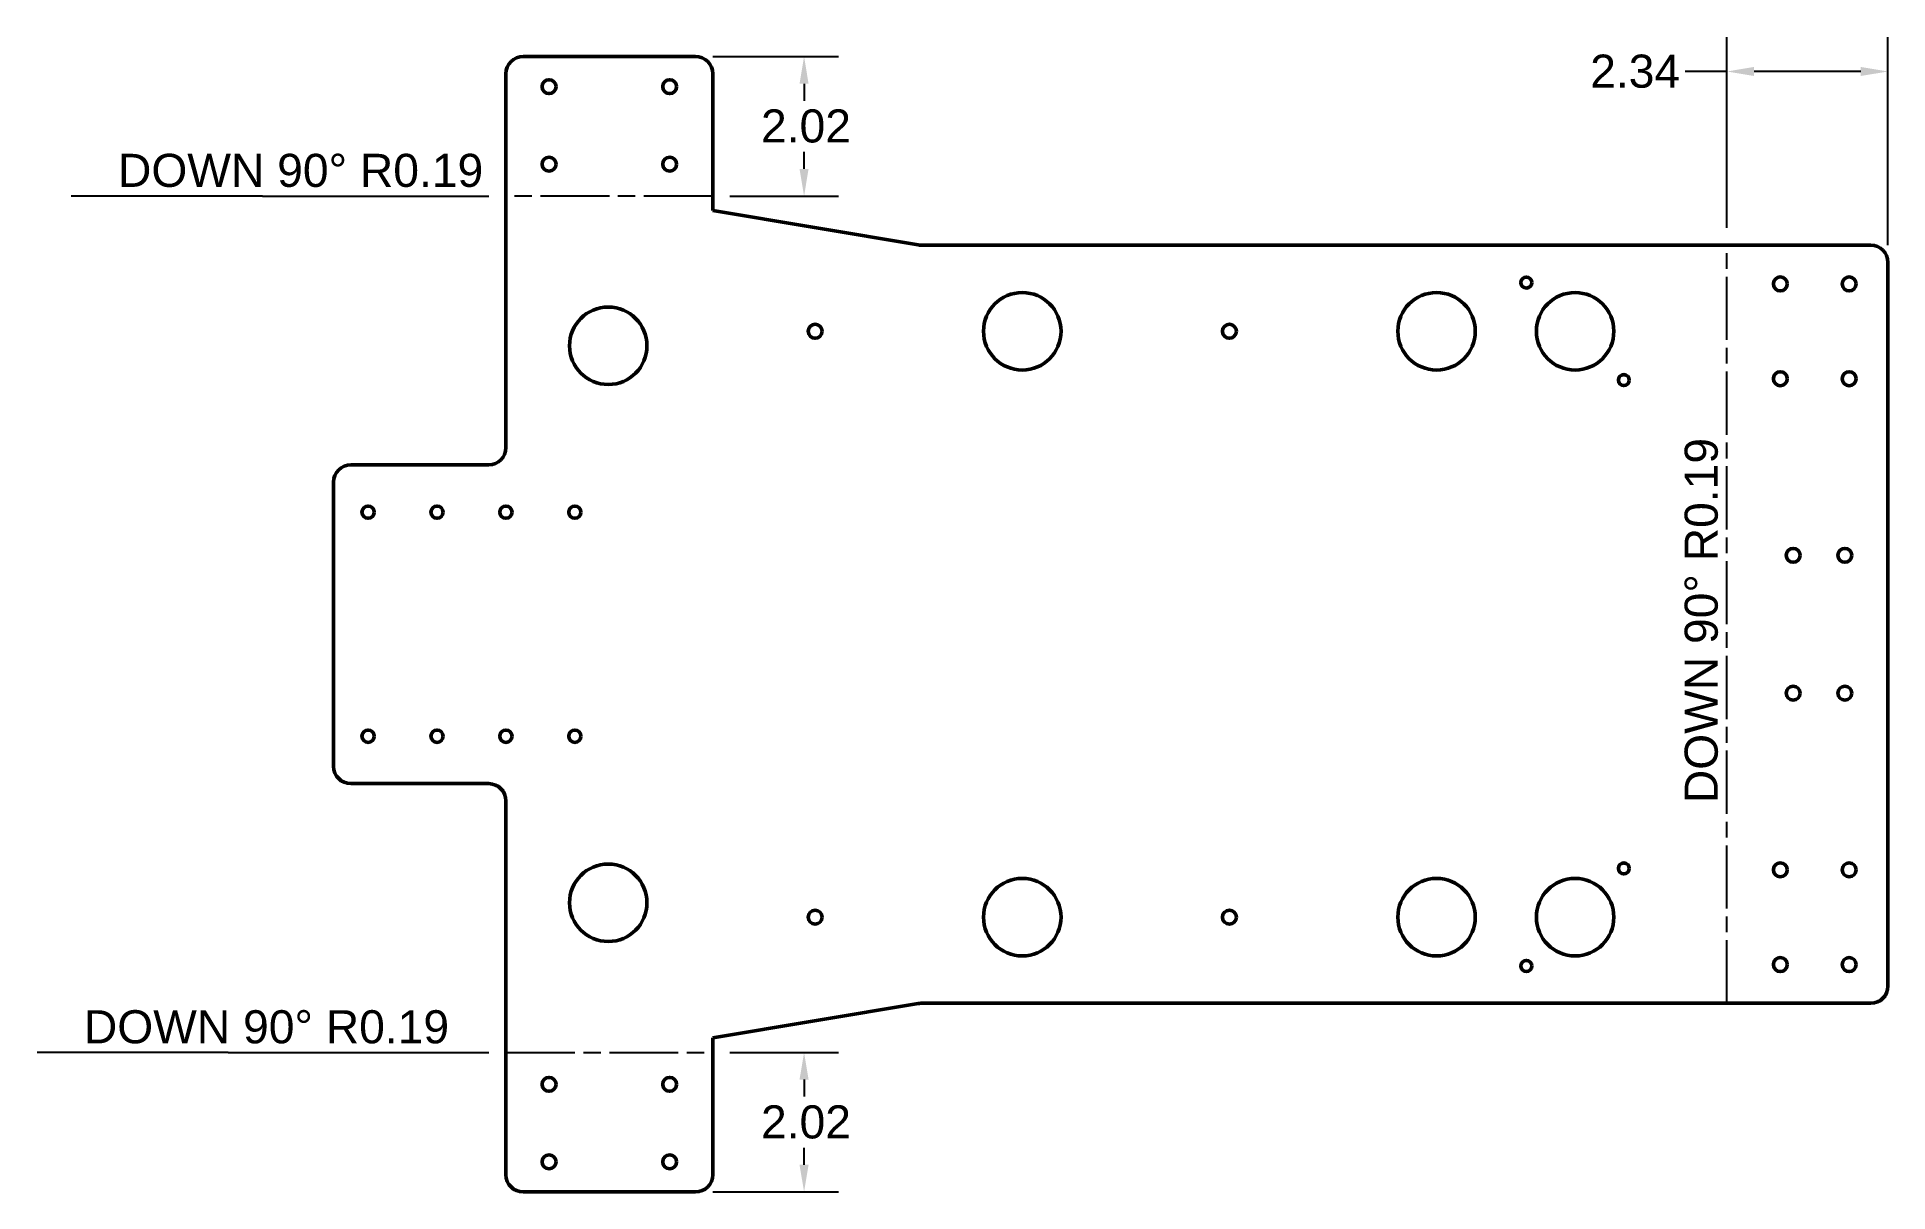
# Model space of a CAD drawing. Header units: inches. Extents: x 6 to 32.8, y 9.3 to 26.1.
import ezdxf

# ---------------------------------------------------------------- set-up
doc = ezdxf.new("R2010")
doc.units = ezdxf.units.IN
doc.header["$LTSCALE"] = 4
doc.header["$MEASUREMENT"] = 0
doc.linetypes.add('CHAIN', pattern=[0.7087, 0.4724, -0.0591, 0.1181, -0.0591])
for name, color, linetype, lineweight in [('BendCenterLine', 7, 'CHAIN', 25), ('Dimensions(Default)', 7, 'Continuous', 25), ('Symbols(Default)', 7, 'Continuous', 25), ('Visible(Default)', 7, 'Continuous', 50)]:
    doc.layers.add(name, color=color, linetype=linetype, lineweight=lineweight)
doc.styles.add('ByLayerText(Default)', font='arial.ttf')
doc.styles.add('DEFAULT-ANSI', font='arial.ttf')
doc.dimstyles.new('DEFAULT-ANSI', dxfattribs={"dimscale": 4, "dimtxt": 0.12, "dimasz": 0.098425, "dimexe": 0.125, "dimexo": 0.0625, "dimgap": 0.031496, "dimtad": 0, "dimtih": 1, "dimtoh": 1, "dimzin": 0, "dimdsep": 46, "dimtxsty": 'DEFAULT-ANSI', "dimcen": 0.09, "dimdle": 0.393701, "dimclrd": 256, "dimclre": 256, "dimclrt": 7, "dimadec": 0, "dimazin": 0, "dimtfac": 1, "dimtofl": 0, "dimtmove": 0, "dimatfit": 3, "dimfxl": 1, "dimtolj": 1, "dimtzin": 0, "dimlwd": -1, "dimlwe": -1, "dimarcsym": 0})

# ---------------------------------------------------------------- blocks, each defined once
blk = doc.blocks.new('*D3')
at = {"layer": 'Defpoints', "color": 0, "transparency": 16777216}
for p in [(15.774, 11.369), (15.524, 9.344), (17.099, 9.344)]:
    blk.add_point(p, dxfattribs=at)
at = {"layer": 'Dimensions(Default)', "transparency": 16777216}
for p, q in [((16.024, 11.369), (17.599, 11.369)), ((17.099, 10.975), (17.099, 10.727)), ((17.099, 9.738), (17.099, 9.985)), ((15.774, 9.344), (17.599, 9.344))]:
    blk.add_line(p, q, dxfattribs=at)
for points in [[(17.033, 10.975), (17.164, 10.975), (17.099, 11.369)], [(17.033, 9.738), (17.164, 9.738), (17.099, 9.344)]]:
    blk.add_solid(points, dxfattribs=at)
at = {"layer": 'Dimensions(Default)', "color": 7, "transparency": 16777216, "insert": (16.474, 10.601), "char_height": 0.48, "attachment_point": 1, "style": 'DEFAULT-ANSI'}
blk.add_mtext('\\A1;2.02', dxfattribs=at)
blk = doc.blocks.new('*D4')
at = {"layer": 'Defpoints', "color": 0, "transparency": 16777216}
for p in [(15.524, 25.817), (17.099, 25.817), (15.774, 23.793)]:
    blk.add_point(p, dxfattribs=at)
at = {"layer": 'Dimensions(Default)', "transparency": 16777216}
for p, q in [((15.774, 25.817), (17.599, 25.817)), ((17.099, 25.423), (17.099, 25.176)), ((17.099, 24.186), (17.099, 24.434)), ((16.024, 23.793), (17.599, 23.793))]:
    blk.add_line(p, q, dxfattribs=at)
for points in [[(17.033, 25.423), (17.164, 25.423), (17.099, 25.817)], [(17.033, 24.186), (17.164, 24.186), (17.099, 23.793)]]:
    blk.add_solid(points, dxfattribs=at)
at = {"layer": 'Dimensions(Default)', "color": 7, "transparency": 16777216, "insert": (16.474, 25.05), "char_height": 0.48, "attachment_point": 1, "style": 'DEFAULT-ANSI'}
blk.add_mtext('\\A1;2.02', dxfattribs=at)
blk = doc.blocks.new('*D5')
at = {"layer": 'Defpoints', "color": 0, "transparency": 16777216}
for p in [(32.823, 25.6), (30.486, 23.081), (32.823, 22.831)]:
    blk.add_point(p, dxfattribs=at)
at = {"layer": 'Dimensions(Default)', "transparency": 16777216}
for p, q in [((30.486, 23.331), (30.486, 26.1)), ((32.823, 23.081), (32.823, 26.1)), ((30.486, 25.6), (29.882, 25.6)), ((32.429, 25.6), (30.88, 25.6))]:
    blk.add_line(p, q, dxfattribs=at)
for points in [[(30.88, 25.666), (30.88, 25.535), (30.486, 25.6)], [(32.429, 25.666), (32.429, 25.535), (32.823, 25.6)]]:
    blk.add_solid(points, dxfattribs=at)
at = {"layer": 'Dimensions(Default)', "color": 7, "transparency": 16777216, "insert": (28.503, 25.845), "char_height": 0.48, "attachment_point": 1, "style": 'DEFAULT-ANSI'}
blk.add_mtext('\\A1;2.34', dxfattribs=at)

msp = doc.modelspace()

# ---------------------------------------------------------------- linework, layer by layer
at = {"layer": 'BendCenterLine', "ltscale": 0.529138}
for p, q in [((15.774, 23.793), (12.774, 23.793)), ((12.774, 11.369), (15.774, 11.369))]:
    msp.add_line(p, q, dxfattribs=at)
at = {"layer": 'BendCenterLine', "ltscale": 0.485043}
msp.add_line((30.486, 12.081), (30.486, 23.081), dxfattribs=at)
at = {"layer": 'Symbols(Default)'}
for p, q in [((9.242, 23.793), (6.466, 23.793)), ((9.242, 23.793), (12.524, 23.793)), ((8.746, 11.369), (5.971, 11.369)), ((8.746, 11.369), (12.524, 11.369))]:
    msp.add_line(p, q, dxfattribs=at)
at = {"layer": 'Visible(Default)'}
for p, q in [((13.024, 25.817), (15.524, 25.817)), ((12.774, 20.143), (12.774, 25.567)), ((15.774, 25.567), (15.774, 23.581)), ((15.774, 23.581), (18.753, 23.084)), ((18.795, 23.081), (32.573, 23.081)), ((32.823, 22.831), (32.823, 12.331)), ((10.524, 19.893), (12.524, 19.893)), ((10.274, 15.518), (10.274, 19.643)), ((12.524, 15.268), (10.524, 15.268)), ((12.774, 9.594), (12.774, 15.018)), ((18.753, 12.077), (15.774, 11.581)), ((32.573, 12.081), (18.795, 12.081)), ((15.774, 11.581), (15.774, 9.594)), ((15.524, 9.344), (13.024, 9.344))]:
    msp.add_line(p, q, dxfattribs=at)
for centre, radius in [((13.399, 25.38), 0.101), ((15.149, 25.38), 0.101), ((13.399, 24.255), 0.101), ((15.149, 24.255), 0.101), ((27.577, 22.538), 0.0795), ((31.261, 22.518), 0.101), ((32.261, 22.518), 0.101), ((20.264, 21.831), 0.562), ((26.274, 21.831), 0.562), ((28.284, 21.831), 0.562), ((14.258, 21.621), 0.562), ((17.259, 21.831), 0.101), ((23.269, 21.831), 0.101), ((31.261, 21.143), 0.101), ((32.261, 21.143), 0.101), ((28.991, 21.123), 0.0795), ((10.774, 19.206), 0.0886), ((11.774, 19.206), 0.0886), ((12.774, 19.206), 0.0886), ((13.774, 19.206), 0.0886), ((31.448, 18.581), 0.101), ((32.198, 18.581), 0.101), ((31.448, 16.581), 0.101), ((32.198, 16.581), 0.101), ((10.774, 15.956), 0.0886), ((11.774, 15.956), 0.0886), ((12.774, 15.956), 0.0886), ((13.774, 15.956), 0.0886), ((14.258, 13.54), 0.562), ((28.991, 14.038), 0.0795), ((31.261, 14.018), 0.101), ((32.261, 14.018), 0.101), ((20.264, 13.331), 0.562), ((26.274, 13.331), 0.562), ((28.284, 13.331), 0.562), ((17.259, 13.331), 0.101), ((23.269, 13.331), 0.101), ((27.577, 12.623), 0.0795), ((31.261, 12.643), 0.101), ((32.261, 12.643), 0.101), ((13.399, 10.906), 0.101), ((15.149, 10.906), 0.101), ((13.399, 9.781), 0.101), ((15.149, 9.781), 0.101)]:
    msp.add_circle(centre, radius, dxfattribs=at)
for centre, start, end in [((13.024, 25.567), 90, 180), ((15.524, 25.567), 0, 90), ((18.795, 23.331), 260.5377, 270), ((32.573, 22.831), 0, 90), ((12.524, 20.143), 270, 0), ((10.524, 19.643), 90, 180), ((10.524, 15.518), 180, 270), ((12.524, 15.018), 0, 90), ((32.573, 12.331), 270, 0), ((18.795, 11.831), 90, 99.4623), ((13.024, 9.594), 180, 270), ((15.524, 9.594), 270, 0)]:
    msp.add_arc(centre, 0.25, start, end, dxfattribs=at)

# ---------------------------------------------------------------- texts
at = {"layer": 'Symbols(Default)', "color": 7, "char_height": 0.48, "attachment_point": 7}
for insert, style in [((7.146, 23.919), 'DEFAULT-ANSI'), ((6.651, 11.494), 'ByLayerText(Default)')]:
    msp.add_mtext('DOWN 90° R0.19', dxfattribs=dict(at, insert=insert, style=style))
at = {"layer": 'Symbols(Default)', "color": 7, "insert": (30.36, 14.985), "char_height": 0.48, "attachment_point": 7, "rotation": 90, "style": 'ByLayerText(Default)'}
msp.add_mtext('DOWN 90° R0.19', dxfattribs=at)

# ---------------------------------------------------------------- dimensions: what is measured, and where the dimension line sits
at = {"layer": 'Dimensions(Default)'}
dim = msp.add_linear_dim(base=(32.823, 25.6), p1=(30.486, 23.081), p2=(32.823, 22.831), dimstyle='DEFAULT-ANSI', override={"dimgap": 0.031496, "dimtih": 0, "dimtoh": 0, "dimdec": 2, "dimtol": 0, "dimlim": 0, "dimtp": 0, "dimtm": 0, "dimtdec": 2, "dimatfit": 2}, dxfattribs=at)
dim.commit()
dim.dimension.update_dxf_attribs({"geometry": '*D5', "text_midpoint": (29.13, 25.6), "dimtype": 160})
for base, p1, p2, angle, picture, middle in [((17.099, 25.817), (15.774, 23.793), (15.524, 25.817), 90, '*D4', (17.099, 24.805)), ((17.0987, 9.3439), (15.7739, 11.3685), (15.5239, 9.3439), 270, '*D3', (17.0987, 10.3562))]:
    dim = msp.add_linear_dim(base=base, p1=p1, p2=p2, angle=angle, dimstyle='DEFAULT-ANSI', override={"dimgap": 0.031496, "dimdec": 2, "dimtol": 0, "dimlim": 0, "dimtp": 0, "dimtm": 0, "dimtdec": 2, "dimatfit": 1}, dxfattribs=at)
    dim.commit()
    dim.dimension.update_dxf_attribs({"geometry": picture, "text_midpoint": middle, "dimtype": 160})

doc.saveas('drawing.dxf')
